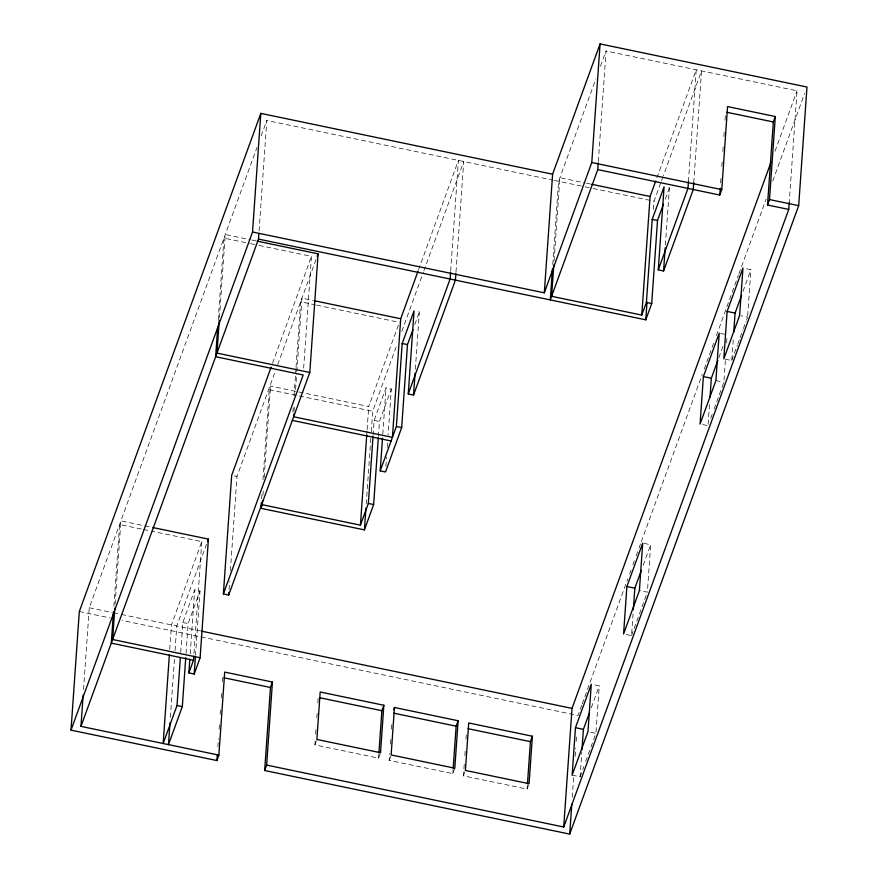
<?xml version="1.0" encoding="UTF-8"?>
<svg xmlns="http://www.w3.org/2000/svg" width="878" height="878" viewBox="0 0 878 878"><rect width="100%" height="100%" fill="white"/><g stroke="black" fill="none" stroke-linecap="round" stroke-linejoin="round"><path stroke-width="0.66" stroke-dasharray="4.39 3.29" d="M83.531 689.559L89.26 607.752L256.969 147.471M113.866 606.314L119.584 524.495L142.126 529.204M115.095 604.053L120.912 520.884L143.443 525.582M169.739 649.435L171.462 624.884L201.797 541.638L151.411 531.135M170.376 717.348L174.481 658.72M175.051 650.532L176.763 625.992L206.549 544.228M180.725 652.42L182.822 622.469L194.686 589.895L199.997 591.004L195.52 654.977M186.026 653.517L188.122 623.578L199.997 591.004M190.219 653.869L194.686 589.895M193.972 653.441L201.797 541.638M218.216 319.91L223.945 238.103L249.143 243.36M219.445 317.66L225.262 234.481L250.46 239.738M217.865 746.948L218.435 738.771M219.105 729.245L219.478 723.801M220.148 714.275L220.619 707.47M221.289 697.944L221.673 692.49M222.43 681.602L222.716 677.52M229.081 589.61L229.652 581.423M230.409 570.524L236.994 476.436L275.363 371.131M259.076 230.914L266.802 120.462L553.228 180.177M261.633 498.781L261.918 494.687M262.972 479.684L269.261 389.7L270.578 386.079L368.727 406.536L398.458 324.915M262.95 495.159L263.235 491.065M264.19 477.434L270.578 386.079M292.912 412.221L293.285 406.766M294.053 395.857L295.963 368.584M296.051 367.224L300.627 301.78L315.312 304.842M294.031 411.321L294.514 404.506M295.557 389.514L296.709 373.15M296.797 371.789L301.944 298.158L312.623 300.386M303.656 368.156L311.471 256.354L258.428 245.291M380.13 753.807L378.55 758.142L314.895 744.873L315.18 740.812M315.652 734.03L316.124 727.247M316.782 717.765L317.167 712.343M317.825 702.85L318.209 697.428M366.719 435.17L367.004 431.087M367.103 429.715L368.727 406.536M366.225 503.983L370.801 438.539M371.284 431.713L372.711 411.266L397.097 344.319M373.106 435.378L374.149 420.408L386.013 387.835L391.325 388.943L388.087 435.225M378.407 436.487L379.45 421.517L391.325 388.943M382.786 434.116L386.013 387.835M385.892 466.525L386.561 456.999M387.231 447.473L387.615 442.029M378.55 758.142L378.835 754.081M415.36 369.177L419.355 312.008L415.371 311.174M454.804 768.206L452.818 773.628L389.163 760.359L389.634 753.576M390.304 744.094L390.677 738.672M391.347 729.179L391.818 722.396M450.677 270.852L458.404 160.411L418.532 269.831M455.989 271.96L463.705 161.519L423.844 270.94M452.818 773.628L453.103 769.567M528.677 784.767L527.096 789.113L463.43 775.845L464.286 763.64M464.857 755.508L465.329 748.725M465.988 739.243L466.47 732.461M552.767 264.465L558.584 181.296L595.822 79.097M554.084 260.843L559.901 177.674L585.099 182.931M527.096 789.113L527.382 785.042M598.335 161.431L606.061 50.99L797.037 90.796L789.223 202.609M572.269 797.29L573.795 775.472M575.134 756.386L575.705 748.199M576.177 741.383L576.659 734.568M572.138 775.142L580.095 776.8L581.807 752.391M596.019 732.011L599.246 685.916L592.606 684.533M653.495 209.381L654.066 201.194L661.057 182.031M626.233 634.531L631.534 635.628L633.049 613.941M665.392 245.094L669.387 187.925L666.731 187.365M644.046 543.361L650.675 544.744L647.36 592.2L639.404 590.543M688.429 181.592L696.243 69.79L656.151 179.836M693.73 182.701L701.555 70.898L663.384 175.644M720.64 182.8L721.014 177.356M721.782 166.458L722.155 161.014M722.824 151.488L723.209 146.044M723.878 136.518L724.35 129.703M725.019 120.176L725.491 113.372M708.118 424.337L709.633 402.651M714.077 409.093L723.856 382.259L725.371 360.573M726.6 342.947L726.984 337.525M725.129 359.168L731.769 360.551L733.382 337.503M747.683 315.751L750.909 269.667L744.281 268.284M261.183 135.892L266.802 120.462M272.52 363.262L311.471 256.354M277.7 364.71L316.256 258.9M401.795 331.445L423.372 272.224M414.789 324.531L419.355 312.008M314.895 744.873L316.475 740.538M600.475 66.322L606.061 50.99M389.163 760.359L390.743 756.013M661.518 180.758L662.912 176.928M665.283 199.196L669.387 187.925M463.43 775.845L465.406 770.412M775.011 151.268L797.037 90.796M581.741 705.177L577.987 715.482L122.218 620.461M582.213 703.882L627.726 578.975M629.603 573.817L631.019 569.954M632.895 564.806L634.3 560.943M636.177 555.785L638.525 549.354M638.986 548.059L640.874 542.911M641.335 541.627L702.334 374.215M704.211 369.056L714.538 340.73M716.415 335.572L738.464 275.044M738.936 273.76L766.154 199.065M772.717 181.044L804.632 93.474M591.333 707.624L599.246 685.916M643.234 565.191L650.675 544.744M718.797 357.807L723.45 345.032M742.997 291.375L750.909 269.667M580.095 776.8L583.826 766.571M585.681 761.467L595.921 733.36L587.964 731.703M631.534 635.628L646.428 594.757M710.818 418.038L712.212 414.196M731.769 360.551L737.355 345.219M737.816 343.935L739.682 338.831M740.143 337.547L742.942 329.887M743.403 328.613L746.19 320.942M746.662 319.669L747.595 317.112L740.955 315.729M586.427 183.206L590.4 184.029M554.567 180.451L583.782 186.542M585.11 186.827L591.739 188.199M593.067 188.485L654.066 201.194M720.542 333.431L724.515 334.266M251.788 240.012L255.761 240.846M250.471 243.634L257.1 245.017M715.899 380.602L723.856 382.259M316.651 305.116L399.391 322.369M702.718 424.59L708.03 425.698M269.261 389.7L372.711 411.266M374.149 420.408L379.45 421.517M234.338 475.887L236.994 476.436M144.771 525.856L151.4 527.239M143.454 529.478L150.083 530.861M182.822 622.469L188.122 623.578M89.26 607.752L112.055 612.504M113.394 612.778L120.099 614.183M121.438 614.457L200.557 630.953M79.316 611.516L110.156 617.947"/><path stroke-width="1.32" d="M71.019 730.145L79.316 611.516L260.821 113.383L552.602 174.206L600.08 43.9L806.981 87.032L798.684 205.65L569.701 834.1L264.662 770.511L270.468 687.474L272.443 682.041L224.702 672.087L218.885 755.124L216.91 760.557L71.019 730.145L252.535 232.001L260.821 113.383M218.885 755.124L80.963 726.369L83.158 695.014M113.481 611.768L111.297 643.124L193.5 660.256L193.786 656.173M114.809 608.147L112.614 639.502L200.118 657.743L208.415 539.125L152.728 527.513M169.366 654.889L163.165 743.512L177.016 705.506L180.341 657.863M169.992 722.803L168.466 744.621L182.317 706.614L185.741 657.611M200.118 657.743L194.192 674.03L188.88 672.932L189.835 659.312M217.744 326.726L215.648 356.72L303.184 374.972L223.385 593.956L228.697 595.064L309.802 372.459L318.099 253.841L257.089 241.121M194.192 674.03L195.421 656.338M219.259 320.382L216.965 353.11L309.802 372.459M223.385 593.956L231.682 475.338L271.115 367.136M216.91 760.557L217.294 755.113M228.697 595.064L228.884 592.332M80.963 726.369L258.505 239.09L258.889 233.636M378.308 437.848L373.644 504.554L364.414 529.884L260.964 508.318L261.348 502.864M260.964 508.318L262.281 504.707L262.566 500.614M264.662 770.511L266.638 765.078L272.443 682.041M293.845 414.054L293.658 416.776L392.422 437.365L400.708 318.747L418.071 271.115M262.281 504.707L360.43 525.165L366.719 435.17M364.414 529.884L365.939 508.077M360.43 525.165L368.343 503.445L373.007 436.739M412.967 329.546L407.48 344.582L401.674 427.619L385.519 471.98L380.207 470.871L382.501 438.199M380.207 470.871L396.373 426.51L402.179 343.474L414.054 310.9L408.248 393.937L413.549 395.045L455.419 280.137L455.891 273.321M378.934 752.72L381.875 710.697L383.851 705.264L320.185 691.996L316.87 739.452L380.525 752.72L383.851 705.264M413.549 395.045L415.074 373.26M394.463 707.481L391.138 754.926L454.804 768.206L458.118 720.75L394.463 707.481L393.662 709.654M450.59 272.213L450.107 279.028L408.248 393.937M453.202 768.206L456.143 726.183L458.118 720.75M252.535 232.001L544.305 292.824L552.602 174.206M552.481 268.558L550.286 299.914L597.764 169.608L598.236 162.792M553.798 264.936L551.603 296.292L641.785 315.092L646.406 302.427L652.211 219.39L664.086 186.816L658.28 269.853L663.581 270.962L693.258 189.516L693.73 182.701M527.469 783.692L530.411 741.669L532.386 736.236L468.731 722.967L465.406 770.412L529.072 783.681L532.386 736.236M544.305 292.824L591.783 162.518L600.08 43.9M266.638 765.078L563.72 827.01L572.017 708.392L771.257 161.563M575.463 727.686L572.138 775.142L587.964 731.703L591.289 684.258L575.463 727.686L583.42 729.344L589.467 712.738M569.701 834.1L571.798 804.105M581.993 749.68L583.42 729.344M641.785 315.092L650.082 196.474L655.679 181.12M626.892 586.526L623.578 633.971L639.404 590.543L642.718 543.087L626.892 586.526L634.849 588.183L641.368 570.294M258.505 239.09L645.78 319.822L647.02 302.098M645.78 319.822L651.706 303.536L657.512 220.499L663.45 204.212M633.334 609.87L634.849 588.183M663.581 270.962L665.195 247.815M688.429 181.592L687.946 188.408L658.28 269.853M703.388 376.585L700.073 424.041L715.899 380.602L719.214 333.157L703.388 376.585L711.345 378.253L717.864 360.364M597.764 169.608L719.784 195.048L720.256 188.243M719.784 195.048L721.76 189.615L727.566 106.578L775.307 116.533L769.501 199.569L767.526 205.002L788.74 209.425L789.223 202.609M710.017 397.229L711.345 378.253M727.127 311.438L723.812 358.882L739.638 315.454L742.953 267.999L727.127 311.438L735.084 313.095L741.603 295.217M733.756 332.082L735.084 313.095M767.526 205.002L773.331 121.965L775.307 116.533M207.482 541.682L208.415 539.125M317.177 256.365L318.099 253.841M188.88 672.932L193.5 660.256M563.72 827.01L788.74 209.425M726.907 112.285L773.331 121.965M591.783 162.518L721.76 189.615M769.501 199.569L798.684 205.65M591.728 184.303L650.082 196.474M652.211 219.39L657.512 220.499M646.406 302.427L651.706 303.536M313.962 300.66L400.708 318.747M402.179 343.474L407.48 344.582M396.373 426.51L401.674 427.619M292.341 420.397L391.094 440.986M368.343 503.445L373.644 504.554M201.896 631.238L572.017 708.392M224.044 677.794L270.468 687.474M319.537 697.703L381.875 710.697M393.805 713.188L456.143 726.183M468.073 728.674L530.411 741.669M177.016 705.506L182.317 706.614"/></g></svg>
